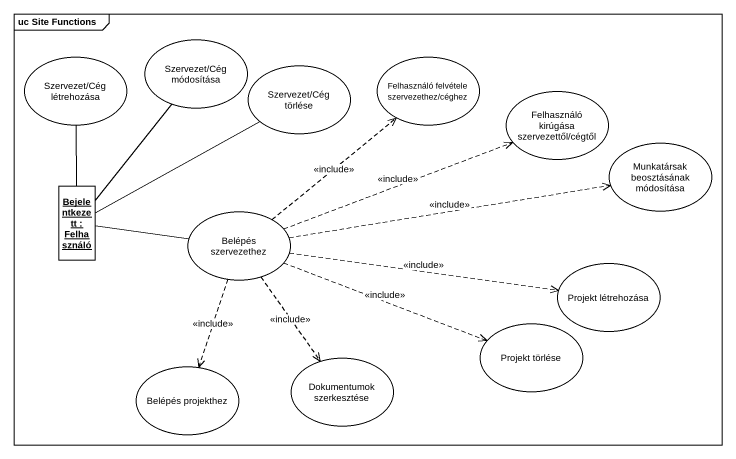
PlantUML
@startuml
mainframe uc Site Functions
allowmixing
hide circle
hide empty members
usecase "Szervezet/Cég létrehozása" as Szervezet_Cég_létrehozása
usecase "Szervezet/Cég módosítása" as Szervezet_Cég_módosítása
usecase "Felhasználó felvétele szervezethez/céghez" as Felhasználó_felvétele
usecase "Szervezet/Cég törlése" as Szervezet_Cég_törlése
usecase "Felhasználó kirúgása szervezettől/cégtől" as Felhasználó_kirúgása
usecase "Munkatársak beosztásának módosítása" as Munkatársak_beosztásának
object "Bejelentkezett : Felhasználó" as Bejelentkezett
usecase "Belépés szervezethez" as Belépés_szervezethez
usecase "Projekt létrehozása" as Projekt_létrehozása
usecase "Projekt törlése" as Projekt_törlése
usecase "Belépés projekthez" as Belépés_projekthez
usecase "Dokumentumok szerkesztése" as Dokumentumok_szerkesztése
Bejelentkezett -up- Szervezet_Cég_létrehozása
Bejelentkezett -up- Szervezet_Cég_módosítása
Bejelentkezett -right- Szervezet_Cég_törlése
Bejelentkezett -right- Belépés_szervezethez
Belépés_szervezethez .up.> Felhasználó_felvétele : <<include>>
Belépés_szervezethez .right.> Felhasználó_kirúgása : <<include>>
Belépés_szervezethez .right.> Munkatársak_beosztásának : <<include>>
Belépés_szervezethez .right.> Projekt_létrehozása : <<include>>
Belépés_szervezethez .right.> Projekt_törlése : <<include>>
Belépés_szervezethez ..> Belépés_projekthez : <<include>>
Belépés_szervezethez ..> Dokumentumok_szerkesztése : <<include>>
@enduml
